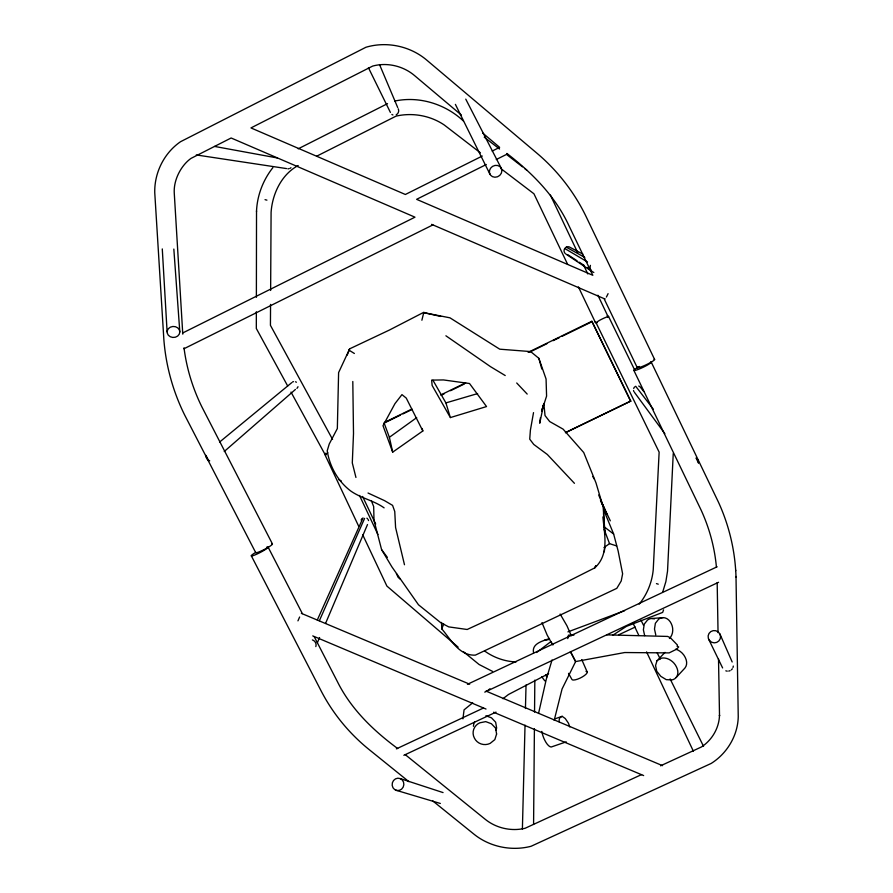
<?xml version="1.0" encoding="UTF-8"?>
<svg xmlns="http://www.w3.org/2000/svg" width="893" height="893" viewBox="0 0 893 893"><rect width="100%" height="100%" fill="white"/><g stroke="black" fill="none" stroke-linecap="round" stroke-linejoin="round"><path stroke-width="1.34" d="M287.669 385.966L256.324 328.49L256.347 311.78M256.38 297.313L256.525 210.96C257.24 195.266 263.134 179.951 272.867 167.661M352.802 381.49L353.505 433.551L352.3 462.931L355.939 477.454M256.525 211.552L256.525 210.96M270.557 304.413L270.434 325.331L332.553 439.389M270.635 290.459L271.092 212.333C272.309 193.982 281.507 174.358 298.195 165.529M533.579 824.451L534.405 728.699M534.55 712.056L534.829 680.131M326.224 454.805L325.03 454.459L325.454 453.242M522.394 829.05L525.028 725.138M525.441 708.517L526.044 684.964M673.244 453.555L667.529 571.163L665.877 581.577L662.84 591.668M540.421 417.734L539.74 423.226L543.58 404.853L541.683 411.115L543.87 403.569L545.031 415.569L549.664 421.529L563.092 429.131L583.732 452.539L595.988 482.879L603.143 506.956L605.074 534.137M604.282 551.807L604.896 546.907M462.92 718.854L464.07 709.857L472.698 702.824M533.523 412.622L530.397 430.158L529.728 439.155L533.757 444.435L547.32 454.481L574.445 483.325M315.821 646.588L316.077 645.248A5.38 5.213 19.2 0 0 313.644 640.538L312.383 639.924M567.747 638.618L568.439 635.135L573.942 635.09M590.429 265.377L590.128 266.806A5.604 5.548 -51 0 0 592.539 271.818L593.834 272.454M565.582 432.67L630.737 401.091L591.858 321.279L528.131 352.367M538.535 713.474L546.248 679.406L552.03 660.005M421.887 320.23L423.583 313.309M554.196 720.283L562.065 688.983L575.628 661.568L624.72 652.537L669.147 652.895L676.492 649.267L678.691 646.956L676.961 646.085M301.354 613.346L469.685 684.194M656.991 660.72L655.562 665.553L656.746 671.279L660.853 676.358L666.267 679.651L671.86 679.941A12.39 9.176 43.9 0 0 676.447 666.904A12.39 9.176 43.9 0 0 661.222 658.241L656.991 660.72L665.028 652.37M495.95 730.228L496.642 728.018L495.648 722.203L491.507 717.849L485.904 715.751M541.738 411.115L546.583 396.112L546.069 379.023L538.859 358.327L530.643 351.574L499.745 349.185L449.972 317.83L423.74 312.639L440.818 316.446M663.555 609.852L662.684 612.397L626.462 626.361L612.609 635.358M603.69 509.892L613.647 534.036L618.146 551.037L622.622 573.808L621.204 581.019L616.795 588.353L475.322 655.138C459.047 655.864 451.01 639.611 441.778 628.906L443.709 623.995M347.198 355.113L349.676 348.828L389.404 330.053L423.918 312.237M317.395 642.681L319.571 637.535M325.543 623.448L367.503 524.537M297.949 620.858L299.624 617.018M319.381 620.702L364.601 518.398M317.316 619.999L363.038 517.907M595.765 565.716L594.738 567.892L533.78 598.656L467.173 629.487L448.699 626.886L440.651 622.633L418.482 604.773L391.904 566.888L381.601 549.664L374 520.362L373.676 506.565L371.421 500.895M358.573 526.022L324.94 454.704L327.809 452.784M595.921 565.838L594.738 567.892C609.484 554.665 604.416 534.114 602.898 516.913M639.176 604.17C647.146 594.392 652.057 582.214 653.241 569.656L659.134 452.126L595.999 322.619L599.627 320.297A7.144 0.625 -26.1 0 1 604.494 317.908L608.055 316.535A6.843 0.603 -26.1 0 1 608.233 316.959M349.676 348.828L338.603 372.593L337.342 428.54L329.249 443.988L327.218 450.775C329.662 466.537 337.967 481.383 350.77 491.027C361.04 498.283 373.877 500.526 384.113 507.86M565.012 253.311A3.974 3.929 -57.8 0 1 564.744 248.5L566.296 247.149A3.974 3.929 -57.8 0 1 569.31 246.948L582.805 254.092M676.135 677.519L684.931 668.042A12.279 9.153 43.7 0 0 685.266 657.494A12.279 9.153 43.7 0 0 675.711 649.166M224.243 451.501L295.427 389.46M219.578 442.068L291.721 382.662M486.73 691.394L489.967 688.76M536.648 652.493L550.791 641.687L553.046 644.869M502.96 698.706L508.474 694.497L548.603 673.657M422.177 428.473L422.836 430.962L392.697 452.137L389.381 437.302L416.707 417.634M603.969 547.554L609.539 543.647L616.65 545.936M569.812 726.969L568.45 723.207L565.269 718.552L562.155 716.32L559.933 717.626A12.614 4.822 70.9 0 0 559.074 721.711M549.485 638.517C542.81 641.062 531.368 643.44 533.601 652.962M298.217 148.807L387.529 103.644M316.781 156.141L396.112 116.112C412.477 112.384 430.326 115.532 444.245 124.975L480.423 152.837M482.276 156.041L405.366 194.484L250.955 127.922L372.649 66.082C387.138 62.108 403.323 65.959 414.709 75.704L461.424 115.108M492.199 151.073L499.645 147.356L482.655 133.024M486.305 164.513L416.596 199.329L592.818 275.29L568.919 225.616C555.357 196.315 532.183 172.885 506.867 153.44M496.262 159.546L507.458 153.942M182.54 333.044L414.988 217.178L231.142 137.991L191.035 158.374C181.324 165.216 173.532 179.593 174.247 192.843L182.775 334.161M183.958 348.75L432.904 224.902M384.436 422.445L411.93 409.039M440.662 395.019L465.655 382.829M384.213 423.048L400.477 415.122M402.977 413.894L411.74 409.619M441.778 394.974L444.279 393.757M450.541 390.71L464.304 383.99M529.382 352.255L546.896 343.716M553.158 340.657L559.42 337.61M561.92 336.393L590.697 322.351M565.403 432.592L630.737 401.091M467.43 684.306L717.135 566.776M484.754 692.131L718.586 582.281M618.882 634.722L635.224 627.053M396.369 748.87L483.414 708.049M403.837 755.299L496.017 712.123M641.598 774.566L525.095 828.28C511.309 831.606 496.128 828.179 485.133 819.216L405.277 754.674M660.563 765.814L701.418 746.983C712.089 740.074 719.2 727.884 719.501 715.126L719.512 715.862L718.519 659.001M567.926 631.876L624.575 610.723M554.687 718.932L562.155 716.32M566.218 741.86L551.171 747.017A12.547 4.923 71.1 0 1 544.763 740.197A12.547 4.934 71 0 1 541.85 731.412M450.362 417.578L486.54 406.561L469.528 383.521L443.475 379.938L431.643 380.117L432.134 385.475L450.362 417.578L445.908 402.899L432.949 380.262M445.908 402.899L477.61 393.59M394.851 101.043C419.275 95.864 445.406 104.046 463.489 121.068M596.569 322.686L595.441 322.552L578.407 286.899M544.429 640.248L548.347 639.701M651.99 618.503L663.119 617.632M597.071 322.719L595.999 322.619M606.939 634.867L667.629 636.43L670.353 637.725L677.519 645.126M516.109 661.914C505.326 661.613 493.996 657.773 484.676 651.042M196.27 154.936L286.486 168.576M214.532 146.419L277.377 157.961M265.042 199.664L266.918 200.144M395.744 790.16L440.349 803.466M656.455 583.62L658.264 584.167M400.243 778.584A6.218 5.838 -75.9 0 1 401.571 789.178A6.218 5.838 -75.9 0 1 392.183 785.36A6.218 5.838 -75.9 0 1 400.243 778.584L443.051 792.582M486.015 691.093L662.517 765.658M312.751 635.894L486.015 709.042M493.572 712.223L643.652 775.582M492.545 671.402L479.083 664.492L463.367 651.644M431.632 224.355L604.036 298.608L637.301 367.737M368.028 493.014L384.548 500.649L392.574 505.371L394.751 511.488L395.588 527.529L404.484 564.744M208.449 460.208L205.926 455.363A5.458 5.325 36.8 0 0 208.426 460.196L209.699 460.821M338.771 479.708L341.26 480.947M566.296 247.149L584.77 257.441M564.744 248.5L587.527 261.973M505.215 375.54L490.547 366.688L445.897 335.79M348.917 350.101L354.376 353.483M567.903 254.773L577.023 260.767M579.189 262.185L583.855 265.254M587.226 267.465L590.697 269.753M565.782 253.992L591.423 271.07M603.847 526.569L613.647 534.036M501.263 168.889L533.936 193.781L567.591 264.25M484.24 137.165L499.533 149.019M507.179 154.947L522.461 166.812M524.649 168.509L526.825 170.195M397.72 748.568C373.475 730.675 351.061 709.142 337.509 681.85L314.28 636.776M408.894 781.665L368.988 749.461C349.252 733.51 332.81 713.485 321.145 690.948L251.335 555.848M432.759 800.921L473.993 834.196C489.732 846.921 511.522 851.364 531.067 846.274L711.185 763.437C727.036 753.491 737.797 735.653 738.243 716.822L736.011 577.057C735.229 551.204 729.201 525.542 718.396 502.056L651.209 362.056M400.298 579.2L398.189 577.403L396.403 573.619M458.131 647.157L386.892 586.076L362.703 534.784M516.712 382.985L527.194 394.081M643.797 391.536L640.359 387.182A3.929 3.873 -26.9 0 0 638.685 386.055M635.693 386.245L653.43 409.318M381.601 549.664L387.35 557.355M634.398 392.284L664.85 433.663M560.145 614.06L566.932 625.747L571.33 635.771M592.751 476.449L594.113 478.871M552.51 644.634L547.163 635.068L541.973 622.633M568.528 673.355L571.866 679.339A8.707 2.422 -26.4 0 0 579.97 678.178A8.707 2.422 -26.4 0 0 587.248 672.128L581.767 659.592M291.006 392.083L325.03 454.459M570.448 651.734L575.617 661.579L570.515 651.689M272.432 543.949L201.851 406.828C192.709 388.31 186.592 368.296 184.014 347.801M268.09 547.085L302.359 613.614M255.744 552.689L184.706 415.111C173.03 391.592 165.897 365.829 163.865 339.641L154.757 192.732C154.255 172.829 164.1 152.96 180.576 141.686L365.951 47.251C386.736 41.078 410.289 46.09 426.787 60.155L537.139 153.384C557.723 170.797 574.567 192.575 586.243 216.876L654.58 359.377M465.766 99.145L501.364 168.442A6.396 5.782 -30.4 0 1 494.923 177.227A6.396 5.782 -30.4 0 1 490.603 168.185A6.396 5.782 -30.4 0 1 501.364 168.442M422.836 430.962L406.259 398.111L401.962 394.617L394.963 403.636L382.997 425.704L392.697 452.137M640.995 620.188L643.473 625.189M657.092 652.671L660.195 658.911M670.107 678.903L703.55 746.358M455.397 104.381L489.911 174.146M368.441 67.734L390.397 112.418M608.546 316.468L634.845 370.327M630.692 401.281L591.858 321.279M708.707 639.31L722.616 667.942M633.885 370.439L701.05 509.948C709.377 528.031 714.668 547.532 716.443 567.368M550.378 195.054L577.704 252.652M583.654 265.176L587.806 273.939M597.908 295.226L608.01 316.513M362.603 496.452L375.696 524.068M600.822 500.683L610.31 520.82M632.925 622.923L638.863 635.515M646.577 651.89L693.448 751.37M359.488 495.448L377.94 534.539M600.476 500.437L606.727 514.078L598.69 494.968M719.937 634.063L732.171 661.97M379.536 64.564L397.698 107.517M545.779 674.84L546.739 677.151M604.215 529.571L609.539 543.647M384.169 423.148L389.381 437.302M595.173 321.793L595.441 322.552M538.859 358.327L541.828 369.055M655.786 634.945L654.491 629.04L655.373 623.281L658.632 619.195A11.33 8.941 83.7 0 1 671.257 623.593A11.33 8.941 83.7 0 1 669.415 638.506M644.668 635.649L643.384 629.811L644.266 624.095L647.525 620.043A11.218 8.897 83.8 0 1 654.413 618.916M173.834 249.058L179.817 331.984A6.351 5.514 -1 0 1 170.25 336.728A6.351 5.514 -1 0 1 170.34 327.173A6.351 5.514 -1 0 1 179.817 331.984M603.512 513.62L604.762 533.311M162.28 248.924L167.114 331.973M735.676 570.114L735.698 570.672M735.977 576.487L736.011 577.057M441.522 622.432L441.778 628.906M717.179 582.66L718.05 632.635M732.327 668.779A5.637 5.537 25.8 0 1 731.356 669.85M730.128 670.632A5.637 5.537 25.8 0 1 728.733 671.067M727.27 671.134A5.637 5.537 25.8 0 1 725.83 670.822M733.287 666.066A5.637 5.537 25.8 0 1 732.986 667.484M585.975 671.335A8.707 2.422 -26.4 0 1 587.237 672.027M473.424 726.31A11.442 11.051 5.4 0 1 474.786 721.667M544.942 680.957A10.995 2.188 60.3 0 1 541.884 676.749M271.918 543.893A9.432 1.127 -27.4 0 1 264.92 549.162A9.432 1.127 -27.4 0 1 255.822 552.321M654.044 359.299A9.611 1.172 -25.5 0 1 645.661 365.003A9.611 1.172 -25.5 0 1 638.048 366.722M292.547 381.97A3.896 3.829 40.4 0 1 293.507 381.646M295.505 381.791A3.896 3.829 40.4 0 1 296.42 382.237M297.983 386.691A3.896 3.829 40.4 0 1 296.9 388.343M607.151 315.899A6.82 1.764 -25.6 0 1 607.787 317.115M650.684 361.978A9.633 1.183 -25.6 0 1 645.628 366.041A9.633 1.183 -25.6 0 1 634.398 370.539A9.633 1.183 -25.6 0 1 639.511 366.454M266.538 547.253A9.455 1.127 -27.4 0 1 264.618 550.01A9.455 1.127 -27.4 0 1 252.864 555.703A9.455 1.127 -27.4 0 1 254.851 552.912M608.077 293.652A8.495 0.681 -66.3 0 1 606.38 297.056M604.985 299.032A8.495 0.681 -66.3 0 1 604.963 298.642M633.84 391.447A3.929 3.873 -26.9 0 1 633.528 390.487M633.684 388.477A3.929 3.873 -26.9 0 1 634.834 386.803M361.118 520.072A3.851 3.773 20.3 0 1 362.212 518.442M366.878 518.163A3.851 3.773 20.3 0 1 367.637 518.822M368.195 519.648A3.851 3.773 20.3 0 1 368.53 520.586M392.898 114.94A4.454 4.387 80.7 0 1 391.871 114.427M398.233 108.779A4.454 4.387 80.7 0 1 396.246 114.728M288.975 168.71A4.42 4.309 77.2 0 1 287.859 168.788M290.962 167.694A4.42 4.309 77.2 0 1 290.035 168.331M698.426 462.898L696.082 458.02A5.537 5.414 -22 0 1 698.426 462.898M496.597 734.024L494.834 739.616L490.179 743.367A11.564 11.174 5.4 0 1 474.384 738.053A11.564 11.174 5.4 0 1 479.775 722.817L485.736 721.622L491.407 723.743L495.593 728.141L496.597 734.024M709.6 640.672A6.24 6.139 14.4 0 0 720.216 638.763A6.24 6.139 14.4 0 0 713.161 630.648A6.24 6.139 14.4 0 0 709.6 640.672"/></g></svg>
